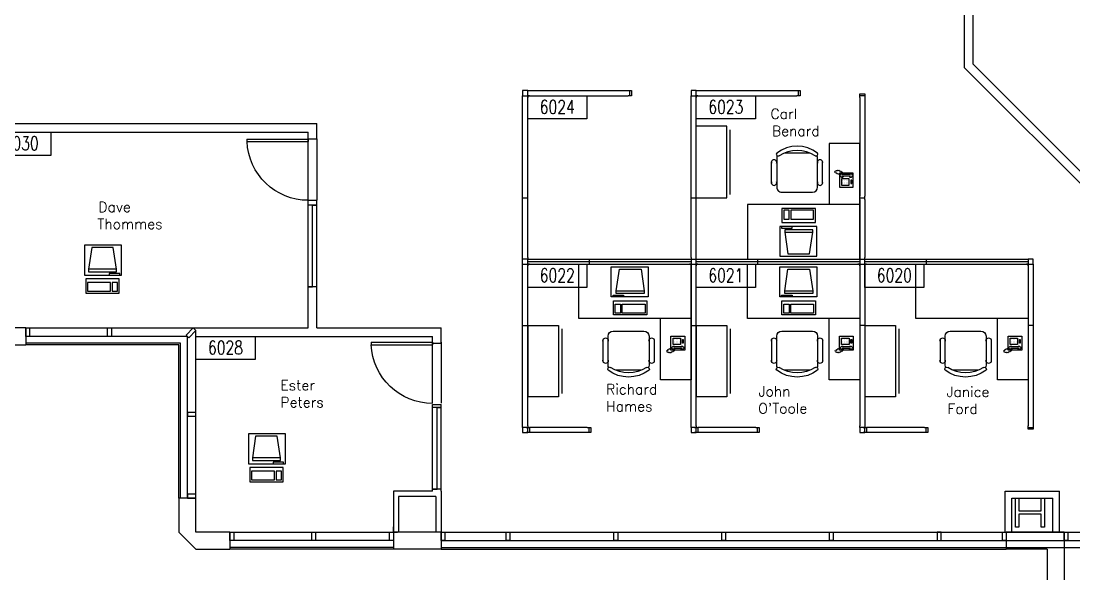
# Model space of a CAD drawing. Extents: x 843 to 3431, y 843 to 3384.
# Drawn here: x 1351 to 1970, y 2431 to 2756 of the extents above; entities that cross this region are included whole.
import ezdxf
from ezdxf.enums import TextEntityAlignment as Align

# ---------------------------------------------------------------- set-up
doc = ezdxf.new("R2010")
doc.units = 0
doc.layers.get('0').update_dxf_attribs({"linetype": 'CONTINUOUS'})
for name, color, linetype in [('CHAIRS', 4, 'CONTINUOUS'), ('CPU', 6, 'CONTINUOUS'), ('E-B-FURR', 6, 'CONTINUOUS'), ('E-B-GLAZ', 8, 'CONTINUOUS'), ('E-B-MULL', 8, 'CONTINUOUS'), ('E-B-SHEL', 2, 'CONTINUOUS'), ('E-C-HEAD', 5, 'CONTINUOUS'), ('E-F-DOOR', 3, 'CONTINUOUS'), ('E-F-SILL', 8, 'CONTINUOUS'), ('E-S-COLM', 8, 'CONTINUOUS'), ('FURNITURE', 3, 'CONTINUOUS'), ('PANELS_201', 6, 'CONTINUOUS'), ('PHONES', 4, 'CONTINUOUS'), ('RMNUM', 40, 'CONTINUOUS')]:
    doc.layers.add(name, color=color, linetype=linetype)
doc.styles.add('ARCHITXT', font='simplex.shx')
doc.styles.add('ROMANS', font='romans', dxfattribs={"width": 0.75, "height": 8})

# ---------------------------------------------------------------- blocks, each defined once
blk = doc.blocks.new('DR-36')
for p, q in [((0, 36), (0, 0)), ((0, 36), (1.5, 36)), ((1.5, 36), (1.5, 0)), ((0, 0), (1.5, 0))]:
    blk.add_line(p, q)
blk.add_arc((0, 0), 36, 0, 87.61406)
blk = doc.blocks.new('RMNUM')
at = {"layer": 'RMNUM'}
blk.add_lwpolyline([(-16.33354, 6.674702), (18.388073, 6.674702), (18.388073, -6.982766), (-16.33354, -6.982766), (-16.33354, 6.674702)], dxfattribs=at)
at = {"layer": 'RMNUM', "style": 'ROMANS', "width": 0.75}
blk.add_attdef('NUMBER', text='', height=8, dxfattribs=at).set_placement((1.027267, 0.114097), align=Align.MIDDLE_CENTER)
blk = doc.blocks.new('DESK2')
for p, q in [((33, 0), (-33, 0)), ((-33, 0), (-33, -68)), ((33, -32), (33, 0)), ((-33, -32), (33, -32)), ((-15, -68), (-15, -32)), ((-33, -68), (-15, -68))]:
    blk.add_line(p, q)
blk = doc.blocks.new('CHAIR7')
for p, q in [((5.12, 15.04), (17.88, 15.04)), ((0, 9), (0, -9)), ((20, 12), (3, 12)), ((23, -7.44), (23, 7.44)), ((3, -12), (20, -12)), ((5.12, -15), (17.88, -15))]:
    blk.add_line(p, q)
for centre, radius, start, end in [((5.56, 13.54), 1.56, 73.7398, 286.2602), ((17.44, 13.54), 1.56, 253.7398, 106.2602), ((3, 9), 3, 90, 180), ((20, 9), 3, 62.41556, 90), ((22.34, 11.12), 1.1, 53.30994, 212.02741), ((4.82, 0), 19.64, 327.57575, 32.42425), ((7, 0), 20, 323.1301, 36.8699), ((3, -9), 3, 180, 270), ((5.56, -13.5), 1.56, 73.7398, 286.2602), ((17.44, -13.5), 1.56, 253.7398, 106.2602), ((20, -9), 3, 270, 297.58444), ((22.34, -11.12), 1.1, 147.97259, 306.69006)]:
    blk.add_arc(centre, radius, start, end)
blk = doc.blocks.new('RECTANG')
for p, q in [((1, 1), (0, 1)), ((0, 1), (0, 0)), ((1, 0), (1, 1)), ((0, 0), (1, 0))]:
    blk.add_line(p, q)
blk = doc.blocks.new('IBMAT', base_point=(61, 306))
for p, q in [((75, 307), (75, 306)), ((81, 307), (75, 307)), ((81, 306), (81, 307))]:
    blk.add_line(p, q)
at = {"xscale": 21, "yscale": 17, "zscale": 21}
blk.add_blockref('RECTANG', (61, 306), dxfattribs=at)
blk = doc.blocks.new('KEYBOARD', base_point=(60, 294))
for p, xscale, yscale, zscale in [((60, 294), 19, 8, 19), ((61, 295), 13, 5, 13), ((75, 295), 3, 5, 3)]:
    blk.add_blockref('RECTANG', p, dxfattribs=dict(xscale=xscale, yscale=yscale, zscale=zscale))
blk = doc.blocks.new('COMPUTER')
for p, q in [((-6.64, 16.23), (-8.5, 3.5)), ((6.08, 16.23), (-6.64, 16.23)), ((8, 3.5), (6.08, 16.23)), ((-8.5, 3.5), (-8.5, 2.04)), ((8, 3.5), (-8.5, 3.5)), ((-8.5, 2.04), (8, 2.04)), ((8, 2.04), (8, 3.5))]:
    blk.add_line(p, q)
at = {"xscale": 1.033846153846153, "yscale": 1.033846153846153, "zscale": 1.033846153846153}
for name, p in [('IBMAT', (-10.86, 0)), ('KEYBOARD', (-10.05, -10.5))]:
    blk.add_blockref(name, p, dxfattribs=at)
blk = doc.blocks.new('FC42X18D')
for p, q in [((-21, 0), (-21, -18)), ((-21, 0), (21, 0)), ((21, -18), (21, 0)), ((-21, -18), (21, -18)), ((-19, -20), (19, -20))]:
    blk.add_line(p, q)
blk = doc.blocks.new('FNPHONE')
for p, q in [((-7.29, 6.54), (-7.29, 1.54)), ((-6.29, 6.54), (-6.29, 1.54)), ((-9.1, 0.22), (-9.7, 0.02)), ((-8.9, 0.62), (-9.5, 0.42)), ((-8.7, 1.02), (-9.3, 0.82)), ((-8.5, 1.42), (-9.1, 1.22)), ((-8.3, 1.82), (-8.9, 1.62)), ((-7.14, 0.56), (-7.5, -0.58)), ((-3.87, 4.85), (-3.87, 4.85)), ((-3.87, 3.91), (-3.87, 3.91)), ((-3.87, 2.97), (-3.87, 2.97)), ((-3.87, 2.03), (-3.87, 2.03)), ((-2.94, 4.85), (-2.94, 4.85)), ((-2.94, 3.91), (-2.94, 3.91)), ((-2.94, 2.97), (-2.94, 2.97)), ((-2.94, 2.03), (-2.94, 2.03)), ((-2, 4.85), (-2, 4.85)), ((-2, 3.91), (-2, 3.91)), ((-2, 2.97), (-2, 2.97)), ((-2, 2.03), (-2, 2.03)), ((-9.3, -0.18), (-9.9, -0.38)), ((-9.3, -0.58), (-9.9, -0.78)), ((-9.3, -0.98), (-9.9, -1.18)), ((-9.3, -1.38), (-9.9, -1.58)), ((-9.1, -1.78), (-9.7, -1.98)), ((-8.9, -2.18), (-9.5, -2.38)), ((-8.43, -2.46), (-9.03, -2.66)), ((-7.9, -1.98), (-8.5, -2.18)), ((-7.7, -1.58), (-8.3, -1.78)), ((-7.5, -1.18), (-8.1, -1.38)), ((-7.3, -0.78), (-7.9, -0.98))]:
    blk.add_line(p, q)
for centre, start, end in [((-6.79, 6.54), 298.49146, 241.50854), ((-6.79, 1.54), 118.49146, 61.50854)]:
    blk.add_arc(centre, 1.05, start, end)
for p, xscale, yscale, zscale in [((-8.21, 0), 8.20528234483245, 8.104073169521023, 8.20528234483245), ((-4.03, 6.72), 2.03125, 0.46875, 2.03125), ((-4.81, 1.25), 3.75, 4.375, 3.75)]:
    blk.add_blockref('RECTANG', p, dxfattribs=dict(xscale=xscale, yscale=yscale, zscale=zscale))
blk = doc.blocks.new('*U58')
at = {"layer": 'CPU', "style": 'ARCHITXT'}
for s, p in [('Janice', (1894.94, 2535.42)), ('Ford', (1895.52, 2525.42))]:
    blk.add_text(s, height=6, dxfattribs=at).set_placement(p)
blk = doc.blocks.new('*U59')
at = {"layer": 'CPU', "style": 'ARCHITXT'}
for s, p in [('John', (1784.51, 2535.75)), ("O'Toole", (1784.33, 2525.69))]:
    blk.add_text(s, height=6, dxfattribs=at).set_placement(p)
blk = doc.blocks.new('*U60')
at = {"layer": 'CPU', "style": 'ARCHITXT'}
for s, p in [('Richard', (1694.95, 2536.93)), ('Hames', (1694.94, 2526.93))]:
    blk.add_text(s, height=6, dxfattribs=at).set_placement(p)
blk = doc.blocks.new('*U61')
at = {"layer": 'CPU', "style": 'ARCHITXT'}
for s, p in [('Carl', (1791.53, 2698.73)), ('Benard', (1792.38, 2688.68))]:
    blk.add_text(s, height=6, dxfattribs=at).set_placement(p)
blk = doc.blocks.new('*U62')
at = {"layer": 'CPU', "style": 'ARCHITXT'}
for s, p in [('Ester', (1503.6, 2539.29)), ('Peters', (1503.62, 2529.29))]:
    blk.add_text(s, height=6, dxfattribs=at).set_placement(p)
blk = doc.blocks.new('*U63')
at = {"layer": 'CPU', "style": 'ARCHITXT'}
for s, p in [('Dave', (1396.68, 2644.02)), ('Thommes', (1396.08, 2634.02))]:
    blk.add_text(s, height=6, dxfattribs=at).set_placement(p)

msp = doc.modelspace()

# ---------------------------------------------------------------- linework, layer by layer
at = {"layer": 'E-B-FURR'}
for p, q in [((1905.39, 2836.61), (1905.39, 2729.02)), ((1910.39, 2831.61), (1910.39, 2731.09)), ((1905.39, 2729.02), (2011.93, 2622.48)), ((1910.39, 2731.09), (2015.48, 2626)), ((1332.64, 2696), (1525, 2696)), ((1334, 2691), (1520, 2691)), ((1520, 2687), (1520, 2691)), ((1525, 2687), (1525, 2696)), ((1520, 2687), (1525, 2687)), ((1520, 2576), (1520, 2651)), ((1520, 2651), (1525, 2651)), ((1525, 2576), (1525, 2651)), ((1354, 2576), (1452.41, 2576)), ((1452.41, 2576), (1520, 2576)), ((1454, 2476), (1454, 2574.41)), ((1525, 2576), (1598, 2576)), ((1598, 2567), (1598, 2576)), ((1454, 2571), (1593, 2571)), ((1593, 2567), (1593, 2571)), ((1593, 2567), (1598, 2567)), ((1593, 2480), (1593, 2531)), ((1593, 2531), (1598, 2531)), ((1598, 2480), (1598, 2531)), ((1570, 2480), (1570, 2456)), ((1593, 2480), (1570, 2480)), ((1573, 2477), (1573, 2456)), ((1595, 2477), (1573, 2477)), ((1595, 2477), (1595, 2456)), ((1598, 2480), (1598, 2456)), ((1929.39, 2456), (1929.39, 2480)), ((1929.39, 2480), (1961.39, 2480)), ((1933.39, 2456), (1933.39, 2476)), ((1933.39, 2476), (1957.39, 2476)), ((1957.39, 2456), (1957.39, 2476)), ((1961.39, 2456), (1961.39, 2480)), ((1474, 2456), (1572.41, 2456)), ((1598, 2456), (2046.73, 2456))]:
    msp.add_line(p, q, dxfattribs=at)
at = {"layer": 'E-B-GLAZ'}
for p, q in [((1449, 2571), (1354, 2571)), ((1445, 2567), (1354, 2567)), ((1445, 2476), (1445, 2567)), ((1449, 2476), (1449, 2571)), ((1444, 2566), (1354, 2566)), ((1444, 2476), (1444, 2566)), ((1570, 2451), (1474, 2451)), ((1598, 2451), (2049, 2451)), ((1570, 2447), (1474, 2447)), ((1570, 2446), (1474, 2446)), ((1598, 2447), (2049, 2447)), ((1598, 2446), (1930, 2446))]:
    msp.add_line(p, q, dxfattribs=at)
for points in [[(1524.92, 2600.12), (1519.92, 2600.12), (1522.56, 2600.12), (1522.56, 2648.12), (1524.92, 2648.12), (1519.92, 2648.12)], [(1598.11, 2481.21), (1593.11, 2481.21), (1595.75, 2481.21), (1595.75, 2529.21), (1598.11, 2529.21), (1593.11, 2529.21)]]:
    msp.add_lwpolyline(points, dxfattribs=at)
at = {"layer": 'E-B-MULL'}
for points in [[(1354, 2571), (1354, 2576), (1356.25, 2576), (1356.25, 2571)], [(1402.08, 2571), (1402.08, 2576), (1404.33, 2576), (1404.33, 2571)], [(1449.8, 2570.2), (1454, 2574.41), (1452.41, 2576), (1448.2, 2571.8)], [(1449, 2524.08), (1454, 2524.08), (1454, 2526.33), (1449, 2526.33)], [(1449, 2476), (1454, 2476), (1454, 2478.25), (1449, 2478.25)], [(1474, 2451), (1474, 2456), (1476.25, 2456), (1476.25, 2451)], [(1522.08, 2451), (1522.08, 2456), (1524.33, 2456), (1524.33, 2451)], [(1567.75, 2451), (1567.75, 2456), (1570, 2456), (1570, 2451)], [(1598, 2451), (1598, 2456), (1600.25, 2456), (1600.25, 2451)], [(1636.25, 2451), (1636.25, 2456), (1638.5, 2456), (1638.5, 2451)], [(1699.56, 2451), (1699.56, 2456), (1701.81, 2456), (1701.81, 2451)], [(1762.88, 2451), (1762.88, 2456), (1765.12, 2456), (1765.12, 2451)], [(1826.19, 2451), (1826.19, 2456), (1828.44, 2456), (1828.44, 2451)], [(1891.75, 2451), (1891.75, 2456), (1889.5, 2456), (1889.5, 2451)], [(1927.75, 2451), (1927.75, 2456), (1930, 2456), (1930, 2451)], [(1963.98, 2451), (1963.98, 2456), (1966.23, 2456), (1966.23, 2451)]]:
    msp.add_lwpolyline(points, close=True, dxfattribs=at)
at = {"layer": 'E-B-SHEL'}
for p, q in [((1354, 2576), (1334, 2576)), ((1354, 2576), (1354, 2566)), ((1334, 2566), (1354, 2566)), ((1454, 2476), (1444, 2476)), ((1444, 2476), (1444, 2456)), ((1454, 2456), (1454, 2476)), ((1444, 2456), (1454, 2446)), ((1474, 2456), (1454, 2456)), ((1474, 2456), (1474, 2446)), ((1598, 2456), (1570, 2456)), ((1570, 2456), (1570, 2446)), ((1598, 2456), (1598, 2446)), ((1930, 2456), (1930, 2446)), ((1964, 2456), (1930, 2456)), ((1964, 2456), (1964, 2336)), ((1454, 2446), (1474, 2446)), ((1598, 2446), (1570, 2446)), ((1954, 2446), (1930, 2446)), ((1954, 2446), (1954, 2366))]:
    msp.add_line(p, q, dxfattribs=at)
at = {"layer": 'E-C-HEAD'}
for p, q in [((1520, 2651), (1520, 2687)), ((1525, 2687), (1525, 2651)), ((1593, 2531.65), (1593, 2567.65)), ((1598, 2567.65), (1598, 2531.65))]:
    msp.add_line(p, q, dxfattribs=at)
at = {"layer": 'E-F-SILL'}
msp.add_lwpolyline([(1570, 2456), (1570, 2456), (1570, 2459), (1570, 2459)], dxfattribs=at)
at = {"layer": 'E-S-COLM'}
msp.add_lwpolyline([(1950.5, 2475.95), (1952.5, 2475.95), (1952.5, 2458.95), (1950.5, 2458.95), (1950.5, 2466.45), (1937.5, 2466.45), (1937.5, 2458.95), (1935.5, 2458.95), (1935.5, 2475.95), (1937.5, 2475.95), (1937.5, 2468.45), (1950.5, 2468.45)], close=True, dxfattribs=at)
at = {"layer": 'PANELS_201', "linetype": 'CONTINUOUS'}
for p, q in [((1648.93, 2514.42), (1648.93, 2517.42)), ((1747.93, 2514.42), (1747.93, 2517.42)), ((1846.93, 2514.42), (1846.93, 2517.42))]:
    msp.add_line(p, q, dxfattribs=at)
for points in [[(1648.93, 2715.42), (1645.93, 2715.42), (1645.93, 2712.42)], [(1649.93, 2712.42), (1648.93, 2712.42), (1648.93, 2715.42), (1649.93, 2715.42)], [(1649.93, 2715.42), (1707.93, 2715.42)], [(1707.93, 2715.42), (1708.93, 2715.42), (1709.93, 2715.42), (1709.93, 2712.42), (1707.93, 2712.42)], [(1708.93, 2712.42), (1708.93, 2715.42)], [(1747.93, 2715.42), (1744.93, 2715.42), (1744.93, 2712.42)], [(1748.93, 2712.42), (1747.93, 2712.42), (1747.93, 2715.42), (1748.93, 2715.42)], [(1748.93, 2715.42), (1806.93, 2715.42)], [(1806.93, 2715.42), (1807.93, 2715.42), (1808.93, 2715.42), (1808.93, 2712.42), (1806.93, 2712.42)], [(1807.93, 2712.42), (1807.93, 2715.42)], [(1645.93, 2711.42), (1645.93, 2712.42), (1648.93, 2712.42), (1648.93, 2711.42)], [(1645.93, 2653.42), (1645.93, 2711.42)], [(1648.93, 2653.42), (1648.93, 2711.42)], [(1649.93, 2712.42), (1707.93, 2712.42)], [(1744.93, 2711.42), (1744.93, 2712.42), (1747.93, 2712.42), (1747.93, 2711.42)], [(1744.93, 2653.42), (1744.93, 2711.42)], [(1747.93, 2653.42), (1747.93, 2711.42)], [(1748.93, 2712.42), (1806.93, 2712.42)], [(1843.93, 2711.42), (1843.93, 2712.42), (1843.93, 2713.42), (1846.93, 2713.42), (1846.93, 2711.42)], [(1846.93, 2712.42), (1843.93, 2712.42)], [(1843.93, 2711.42), (1843.93, 2653.42)], [(1846.93, 2711.42), (1846.93, 2653.42)], [(1645.93, 2651.42), (1645.93, 2653.42)], [(1645.93, 2652.42), (1648.93, 2652.42)], [(1645.93, 2617.42), (1645.93, 2651.42)], [(1648.93, 2651.42), (1648.93, 2653.42)], [(1648.93, 2617.42), (1648.93, 2651.42)], [(1744.93, 2651.42), (1744.93, 2653.42)], [(1744.93, 2652.42), (1747.93, 2652.42)], [(1744.93, 2617.42), (1744.93, 2651.42)], [(1747.93, 2651.42), (1747.93, 2653.42)], [(1747.93, 2617.42), (1747.93, 2651.42)], [(1843.93, 2651.42), (1843.93, 2653.42)], [(1843.93, 2652.42), (1846.93, 2652.42)], [(1843.93, 2651.42), (1843.93, 2617.42)], [(1846.93, 2651.42), (1846.93, 2653.42)], [(1846.93, 2651.42), (1846.93, 2617.42)], [(1648.93, 2617.42), (1648.93, 2616.42), (1645.93, 2616.42), (1645.93, 2617.42)], [(1744.93, 2617.42), (1744.93, 2616.42), (1747.93, 2616.42), (1747.93, 2617.42)], [(1843.93, 2617.42), (1843.93, 2616.42), (1846.93, 2616.42), (1846.93, 2617.42)], [(1645.93, 2613.42), (1645.93, 2616.42)], [(1645.93, 2612.42), (1645.93, 2613.42), (1648.93, 2613.42), (1648.93, 2612.42)], [(1645.93, 2578.42), (1645.93, 2612.42)], [(1649.93, 2613.42), (1648.93, 2613.42), (1648.93, 2616.42), (1649.93, 2616.42)], [(1648.93, 2614.92), (1684.93, 2614.92)], [(1648.93, 2578.42), (1648.93, 2612.42)], [(1649.93, 2616.42), (1683.93, 2616.42)], [(1649.93, 2613.42), (1683.93, 2613.42)], [(1683.93, 2616.42), (1685.93, 2616.42)], [(1683.93, 2613.42), (1685.93, 2613.42)], [(1684.93, 2616.42), (1684.93, 2613.42)], [(1684.93, 2614.92), (1744.93, 2614.92)], [(1685.93, 2616.42), (1743.93, 2616.42)], [(1685.93, 2613.42), (1743.93, 2613.42)], [(1743.93, 2616.42), (1744.93, 2616.42), (1744.93, 2613.42), (1743.93, 2613.42)], [(1744.93, 2612.42), (1744.93, 2613.42), (1747.93, 2613.42), (1747.93, 2612.42)], [(1744.93, 2578.42), (1744.93, 2612.42)], [(1748.93, 2613.42), (1747.93, 2613.42), (1747.93, 2616.42), (1748.93, 2616.42)], [(1747.93, 2614.92), (1783.93, 2614.92)], [(1747.93, 2578.42), (1747.93, 2612.42)], [(1748.93, 2616.42), (1782.93, 2616.42)], [(1748.93, 2613.42), (1782.93, 2613.42)], [(1782.93, 2616.42), (1784.93, 2616.42)], [(1782.93, 2613.42), (1784.93, 2613.42)], [(1783.93, 2616.42), (1783.93, 2613.42)], [(1783.93, 2614.92), (1843.93, 2614.92)], [(1784.93, 2616.42), (1842.93, 2616.42)], [(1784.93, 2613.42), (1842.93, 2613.42)], [(1842.93, 2616.42), (1843.93, 2616.42), (1843.93, 2613.42), (1842.93, 2613.42)], [(1843.93, 2612.42), (1843.93, 2613.42), (1846.93, 2613.42), (1846.93, 2612.42)], [(1843.93, 2612.42), (1843.93, 2578.42)], [(1847.93, 2613.42), (1846.93, 2613.42), (1846.93, 2616.42), (1847.93, 2616.42)], [(1846.93, 2614.92), (1882.93, 2614.92)], [(1846.93, 2612.42), (1846.93, 2578.42)], [(1847.93, 2616.42), (1881.93, 2616.42)], [(1847.93, 2613.42), (1881.93, 2613.42)], [(1881.93, 2616.42), (1883.93, 2616.42)], [(1881.93, 2613.42), (1883.93, 2613.42)], [(1882.93, 2616.42), (1882.93, 2613.42)], [(1882.93, 2614.92), (1942.93, 2614.92)], [(1883.93, 2616.42), (1941.93, 2616.42)], [(1883.93, 2613.42), (1941.93, 2613.42)], [(1941.93, 2616.42), (1942.93, 2616.42), (1942.93, 2613.42), (1941.93, 2613.42)], [(1945.93, 2613.42), (1945.93, 2616.42), (1942.93, 2616.42)], [(1942.93, 2612.42), (1942.93, 2613.42), (1945.93, 2613.42), (1945.93, 2612.42)], [(1942.93, 2612.42), (1942.93, 2578.42)], [(1945.93, 2612.42), (1945.93, 2578.42)], [(1645.93, 2576.42), (1645.93, 2578.42)], [(1645.93, 2577.42), (1648.93, 2577.42)], [(1645.93, 2518.42), (1645.93, 2576.42)], [(1648.93, 2576.42), (1648.93, 2578.42)], [(1648.93, 2518.42), (1648.93, 2576.42)], [(1744.93, 2576.42), (1744.93, 2578.42)], [(1744.93, 2577.42), (1747.93, 2577.42)], [(1744.93, 2518.42), (1744.93, 2576.42)], [(1747.93, 2576.42), (1747.93, 2578.42)], [(1747.93, 2518.42), (1747.93, 2576.42)], [(1843.93, 2578.42), (1843.93, 2576.42)], [(1846.93, 2577.42), (1843.93, 2577.42)], [(1843.93, 2576.42), (1843.93, 2518.42)], [(1846.93, 2578.42), (1846.93, 2576.42)], [(1846.93, 2576.42), (1846.93, 2518.42)], [(1942.93, 2578.42), (1942.93, 2576.42)], [(1945.93, 2577.42), (1942.93, 2577.42)], [(1942.93, 2576.42), (1942.93, 2518.42)], [(1945.93, 2578.42), (1945.93, 2576.42)], [(1945.93, 2576.42), (1945.93, 2518.42)], [(1648.93, 2518.42), (1648.93, 2517.42), (1645.93, 2517.42), (1645.93, 2518.42)], [(1747.93, 2518.42), (1747.93, 2517.42), (1744.93, 2517.42), (1744.93, 2518.42)], [(1846.93, 2518.42), (1846.93, 2517.42), (1843.93, 2517.42), (1843.93, 2518.42)], [(1945.93, 2518.42), (1945.93, 2517.42), (1945.93, 2516.42), (1942.93, 2516.42), (1942.93, 2518.42)], [(1645.93, 2517.42), (1645.93, 2514.42), (1648.93, 2514.42)], [(1647.93, 2517.42), (1648.93, 2517.42), (1649.93, 2517.42), (1649.93, 2514.42), (1647.93, 2514.42)], [(1649.93, 2514.42), (1648.93, 2514.42), (1648.93, 2517.42), (1649.93, 2517.42)], [(1683.93, 2517.42), (1649.93, 2517.42)], [(1683.93, 2514.42), (1649.93, 2514.42)], [(1683.93, 2517.42), (1684.93, 2517.42), (1685.93, 2517.42), (1685.93, 2514.42), (1683.93, 2514.42)], [(1684.93, 2514.42), (1684.93, 2517.42)], [(1744.93, 2517.42), (1744.93, 2514.42), (1747.93, 2514.42)], [(1746.93, 2517.42), (1747.93, 2517.42), (1748.93, 2517.42), (1748.93, 2514.42), (1746.93, 2514.42)], [(1748.93, 2514.42), (1747.93, 2514.42), (1747.93, 2517.42), (1748.93, 2517.42)], [(1782.93, 2517.42), (1748.93, 2517.42)], [(1782.93, 2514.42), (1748.93, 2514.42)], [(1782.93, 2517.42), (1783.93, 2517.42), (1784.93, 2517.42), (1784.93, 2514.42), (1782.93, 2514.42)], [(1783.93, 2514.42), (1783.93, 2517.42)], [(1843.93, 2517.42), (1843.93, 2514.42), (1846.93, 2514.42)], [(1845.93, 2517.42), (1846.93, 2517.42), (1847.93, 2517.42), (1847.93, 2514.42), (1845.93, 2514.42)], [(1847.93, 2514.42), (1846.93, 2514.42), (1846.93, 2517.42), (1847.93, 2517.42)], [(1881.93, 2517.42), (1847.93, 2517.42)], [(1881.93, 2514.42), (1847.93, 2514.42)], [(1881.93, 2517.42), (1882.93, 2517.42), (1883.93, 2517.42), (1883.93, 2514.42), (1881.93, 2514.42)], [(1882.93, 2514.42), (1882.93, 2517.42)], [(1942.93, 2517.42), (1945.93, 2517.42)]]:
    msp.add_lwpolyline(points, dxfattribs=at)

# ---------------------------------------------------------------- block references
for p, values in [((1665.27, 2705.74), {'NUMBER': '6024'}), ((1764.27, 2705.74), {'NUMBER': '6023'}), ((1350.33, 2684.33), {'NUMBER': '6030'}), ((1665.27, 2606.74), {'NUMBER': '6022'}), ((1764.27, 2606.74), {'NUMBER': '6021'}), ((1863.27, 2606.74), {'NUMBER': '6020'}), ((1470.33, 2564.33), {'NUMBER': '6028'})]:
    msp.add_blockref('RMNUM', p).add_auto_attribs(values)
at = {"layer": 'CHAIRS', "rotation": 89.99999999999999}
msp.add_blockref('CHAIR7', (1807.17, 2655.73), dxfattribs=at)
at = {"layer": 'CHAIRS', "xscale": -1, "rotation": 90}
for p in [(1708.17, 2574.1), (1807.17, 2574.1), (1906.17, 2574.1)]:
    msp.add_blockref('CHAIR7', p, dxfattribs=at)
at = {"layer": 'CPU'}
for name, p in [('*U61', (0, 0)), ('*U63', (0, 0)), ('COMPUTER', (1399.39, 2606.97)), ('*U62', (0, 0)), ('*U60', (0, 0)), ('*U59', (0, 0)), ('*U58', (0, 0)), ('COMPUTER', (1495.71, 2496.1))]:
    msp.add_blockref(name, p, dxfattribs=at)
at = {"layer": 'CPU', "rotation": 180}
msp.add_blockref('COMPUTER', (1807.87, 2635.64), dxfattribs=at)
at = {"layer": 'CPU', "xscale": -1}
for p in [(1708.87, 2594.19), (1807.87, 2594.19)]:
    msp.add_blockref('COMPUTER', p, dxfattribs=at)
at = {"layer": 'E-F-DOOR', "xscale": -1, "rotation": 90}
for p in [(1519.98, 2686.94), (1592.98, 2567.59)]:
    msp.add_blockref('DR-36', p, dxfattribs=at)
at = {"layer": 'FURNITURE'}
for name, p, rotation in [('FC42X18D', (1747.93, 2673.42), 89.99999999999999), ('DESK2', (1810.93, 2616.42), 180)]:
    msp.add_blockref(name, p, dxfattribs=dict(at, rotation=rotation))
at = {"layer": 'FURNITURE', "xscale": -1}
for p in [(1711.93, 2613.42), (1810.93, 2613.42), (1909.93, 2613.42)]:
    msp.add_blockref('DESK2', p, dxfattribs=at)
at = {"layer": 'FURNITURE', "xscale": -1, "rotation": 90}
for p in [(1648.93, 2556.42), (1747.93, 2556.42), (1846.93, 2556.42)]:
    msp.add_blockref('FC42X18D', p, dxfattribs=at)
at = {"layer": 'PHONES', "rotation": 270}
msp.add_blockref('FNPHONE', (1832.08, 2658.75), dxfattribs=at)
at = {"layer": 'PHONES', "xscale": -1, "rotation": 270}
for p in [(1733.08, 2571.09), (1832.08, 2571.09), (1931.08, 2571.09)]:
    msp.add_blockref('FNPHONE', p, dxfattribs=at)

doc.saveas('drawing.dxf')
